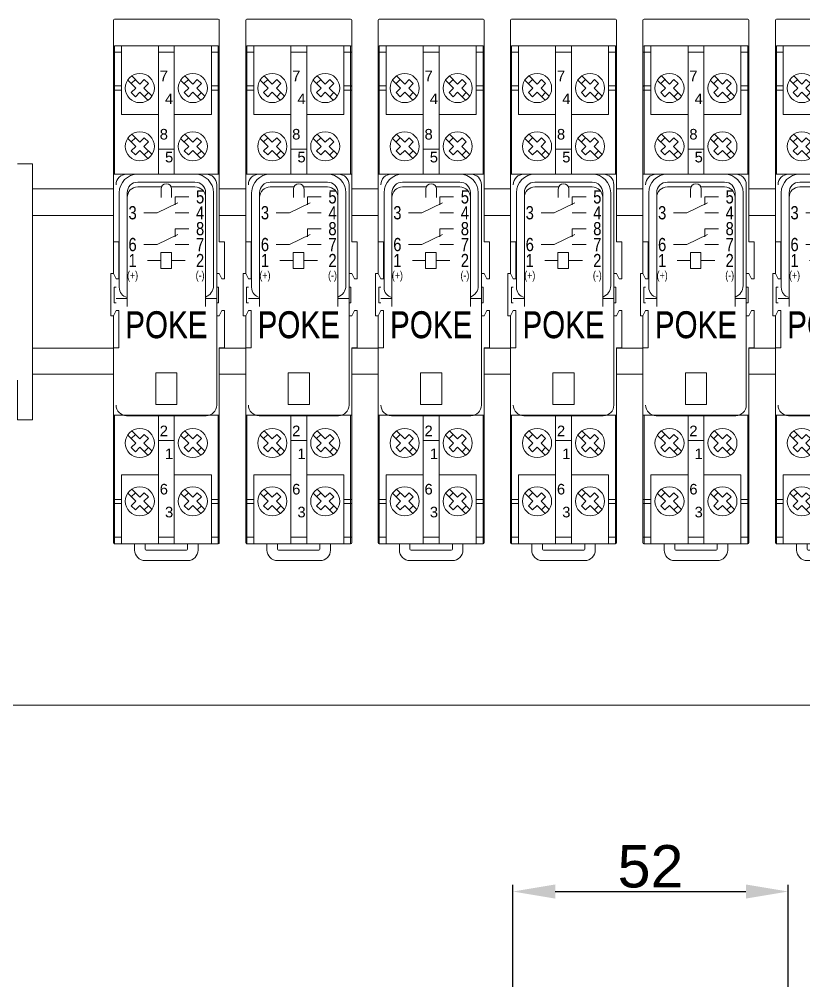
# Model space of a CAD drawing. Header units: millimetres. Extents: x 1359 to 3577, y 1333 to 3557.
# Drawn here: x 1769.6 to 1917.7, y 1984.6 to 2166.1 of the extents above; entities that cross this region are included whole.
import ezdxf

# ---------------------------------------------------------------- set-up
doc = ezdxf.new("R2010")
doc.units = ezdxf.units.MM
doc.layers.add('000-PI-Oprema', color=30, linetype='Continuous', lineweight=5)
doc.layers.add('000-SI-Oprema', color=30, linetype='Continuous', lineweight=0)
doc.layers.add('002-PI-Kabelska kanalica', color=150, linetype='Continuous')
doc.styles.add('NUOVO', font='txt.shx', dxfattribs={"width": 0.8, "height": 0.8})
doc.styles.get("Standard").update_dxf_attribs({"font": 'arial.ttf'})
doc.dimstyles.new('ISO-25-lb', dxfattribs={"dimtxt": 8, "dimasz": 8, "dimexe": 1.25, "dimexo": 0.625, "dimtad": 1, "dimtxsty": 'Standard', "dimcen": 5, "dimadec": 0, "dimazin": 0, "dimtfac": 1, "dimtmove": 0, "dimatfit": 3, "dimfxl": 1, "dimarcsym": 0})

# ---------------------------------------------------------------- blocks, each defined once
blk = doc.blocks.new('*U50')
at = {"layer": '002-PI-Kabelska kanalica', "color": 0, "linetype": 'ByBlock', "lineweight": 0}
blk.add_line((-20, -100), (-20, 715), dxfattribs=at)
blk = doc.blocks.new('bd-100-125al')
at = {"layer": '000-PI-Oprema', "color": 0, "linetype": 'ByBlock', "lineweight": 0}
for p, q in [((56367.23, 32694.92), (56367.23, 32694.92)), ((56370.32, 32694.92), (56370.32, 32694.92)), ((56371.92, 32694.92), (56371.92, 32694.92)), ((56380.52, 32694.92), (56380.52, 32694.92)), ((56383.02, 32694.92), (56383.02, 32694.92)), ((56386.86, 32694.92), (56386.86, 32694.92)), ((56392.27, 32694.94), (56392.27, 32694.94)), ((56396.62, 32694.92), (56396.62, 32694.92)), ((56406.21, 32694.92), (56406.21, 32694.92)), ((56407.41, 32694.92), (56407.41, 32694.92)), ((56409.32, 32694.92), (56409.32, 32694.92)), ((56411.22, 32694.92), (56411.22, 32694.92)), ((56415.55, 32694.92), (56415.55, 32694.92))]:
    blk.add_line(p, q, dxfattribs=at)
for points in [[(56373.52, 32694.92), (56372.32, 32694.92), (56372.32, 32694.92), (56371.92, 32694.92), (56369.62, 32694.92), (56369.62, 32694.92), (56368.13, 32694.92), (56368.13, 32694.92), (56367.23, 32694.92), (56367.23, 32692.12)], [(56399.12, 32694.92), (56399.12, 32694.92), (56392.77, 32694.92), (56392.77, 32694.92), (56392.77, 32694.92), (56392.77, 32694.92), (56392.27, 32694.92), (56386.86, 32694.92), (56380.52, 32694.92), (56378.02, 32694.92), (56377.82, 32694.92), (56375.42, 32694.92), (56375.22, 32694.92), (56373.52, 32694.92), (56373.52, 32694.92)], [(56399.12, 32694.92), (56404.72, 32694.92), (56405.21, 32694.92), (56405.71, 32694.92), (56406.21, 32694.92), (56406.32, 32694.92), (56406.35, 32694.92), (56408.05, 32694.92), (56413.55, 32694.92), (56413.98, 32694.92), (56415.55, 32694.92), (56415.55, 32692.12), (56413.98, 32692.12), (56413.55, 32692.12), (56408.05, 32692.12)]]:
    blk.add_lwpolyline(points, dxfattribs=at)
blk = doc.blocks.new('*D102')
at = {"layer": '002-PI-Kabelska kanalica', "color": 0, "linetype": 'ByBlock', "lineweight": -2, "ltscale": 0.25, "transparency": 16777216}
for p, q in [((1862.76, 1949), (1862.76, 2002.66)), ((1914.76, 1949), (1914.76, 2002.66)), ((1870.76, 2001.41), (1906.76, 2001.41))]:
    blk.add_line(p, q, dxfattribs=at)
at = {"layer": '002-PI-Kabelska kanalica', "color": 0, "linetype": 'ByBlock', "ltscale": 0.25, "transparency": 16777216}
for points in [[(1870.76, 2002.74), (1870.76, 2000.08), (1862.76, 2001.41)], [(1906.76, 2002.74), (1906.76, 2000.08), (1914.76, 2001.41)]]:
    blk.add_solid(points, dxfattribs=at)
at = {"layer": 'Defpoints', "color": 0, "linetype": 'ByBlock', "ltscale": 0.25, "transparency": 16777216}
for p in [(1914.76, 2001.41), (1862.76, 1948.38), (1914.76, 1948.38)]:
    blk.add_point(p, dxfattribs=at)
at = {"layer": '002-PI-Kabelska kanalica', "color": 0, "linetype": 'ByBlock', "lineweight": 0, "ltscale": 0.25, "transparency": 16777216, "insert": (1888.76, 2006.12), "char_height": 8, "attachment_point": 5}
blk.add_mtext('52', dxfattribs=at)
blk = doc.blocks.new('AMRA POKS')
at = {"layer": '000-PI-Oprema', "color": 0, "linetype": 'ByBlock', "lineweight": 0}
for p, q in [((46901.72, 24002.18), (46899.12, 24002.18)), ((46899.12, 24000.68), (46899.12, 24002.18)), ((46895.72, 23999.18), (46899.62, 24001.08)), ((46893.22, 23999.18), (46895.72, 23999.18)), ((46901.72, 23999.18), (46899.12, 23999.18)), ((46895.72, 23993.18), (46899.62, 23995.08)), ((46901.72, 23996.18), (46899.12, 23996.18)), ((46899.12, 23994.68), (46899.12, 23996.18)), ((46893.22, 23993.18), (46895.72, 23993.18)), ((46901.72, 23993.18), (46899.12, 23993.18)), ((46896.42, 23991.68), (46896.42, 23988.68)), ((46896.42, 23991.68), (46898.42, 23991.68)), ((46898.42, 23991.68), (46898.42, 23988.68)), ((46893.92, 23990.18), (46896.42, 23990.18)), ((46901.02, 23990.18), (46898.42, 23990.18)), ((46898.42, 23988.68), (46896.42, 23988.68))]:
    blk.add_line(p, q, dxfattribs=at)
at = {"layer": '000-SI-Oprema', "color": 0, "linetype": 'ByBlock', "lineweight": 0}
for p, q in [((46887.47, 24035.53), (46887.47, 23987.73)), ((46887.67, 24035.73), (46907.27, 24035.73)), ((46907.47, 24035.53), (46907.47, 23993.73)), ((46887.67, 24030.73), (46887.67, 24006.48)), ((46887.67, 24030.73), (46907.27, 24030.73)), ((46888.97, 24029.51), (46887.67, 24029.51)), ((46888.97, 24030.73), (46888.97, 24017.73)), ((46895.97, 24030.73), (46895.97, 24006.48)), ((46898.97, 24029.51), (46895.97, 24029.51)), ((46898.97, 24030.73), (46898.97, 24006.48)), ((46905.97, 24030.73), (46905.97, 24017.73)), ((46907.27, 24029.51), (46905.97, 24029.51)), ((46907.27, 24030.73), (46907.27, 24006.48)), ((46890.17, 24024.24), (46891.69, 24022.73)), ((46890.84, 24023.57), (46891.62, 24024.35)), ((46890.95, 24025.02), (46892.47, 24023.5)), ((46892.47, 24023.5), (46893.31, 24024.35)), ((46893.31, 24024.35), (46894.09, 24023.57)), ((46900.17, 24024.24), (46901.69, 24022.73)), ((46900.84, 24023.57), (46901.62, 24024.35)), ((46900.95, 24025.02), (46902.47, 24023.5)), ((46902.47, 24023.5), (46903.31, 24024.35)), ((46903.31, 24024.35), (46904.09, 24023.57)), ((46887.47, 24022.35), (46888.97, 24022.35)), ((46887.67, 24023.13), (46888.97, 24023.13)), ((46890.84, 24021.88), (46891.69, 24022.73)), ((46893.24, 24022.73), (46894.09, 24023.57)), ((46893.24, 24022.73), (46894.76, 24021.21)), ((46900.84, 24021.88), (46901.69, 24022.73)), ((46903.24, 24022.73), (46904.09, 24023.57)), ((46903.24, 24022.73), (46904.76, 24021.21)), ((46907.27, 24023.13), (46905.97, 24023.13)), ((46907.47, 24022.35), (46905.97, 24022.35)), ((46890.84, 24021.88), (46891.62, 24021.1)), ((46891.62, 24021.1), (46892.47, 24021.95)), ((46892.47, 24021.95), (46893.98, 24020.43)), ((46893.31, 24021.1), (46894.09, 24021.88)), ((46900.84, 24021.88), (46901.62, 24021.1)), ((46901.62, 24021.1), (46902.47, 24021.95)), ((46902.47, 24021.95), (46903.98, 24020.43)), ((46903.31, 24021.1), (46904.09, 24021.88)), ((46888.97, 24017.73), (46895.97, 24017.73)), ((46905.97, 24017.73), (46898.97, 24017.73)), ((46890.17, 24013.24), (46891.69, 24011.73)), ((46890.84, 24012.57), (46891.62, 24013.35)), ((46890.95, 24014.02), (46892.47, 24012.5)), ((46892.47, 24012.5), (46893.31, 24013.35)), ((46893.31, 24013.35), (46894.09, 24012.57)), ((46900.17, 24013.24), (46901.69, 24011.73)), ((46900.84, 24012.57), (46901.62, 24013.35)), ((46900.95, 24014.02), (46902.47, 24012.5)), ((46902.47, 24012.5), (46903.31, 24013.35)), ((46903.31, 24013.35), (46904.09, 24012.57)), ((46890.84, 24010.88), (46891.69, 24011.73)), ((46893.24, 24011.73), (46894.09, 24012.57)), ((46893.24, 24011.73), (46894.76, 24010.21)), ((46898.97, 24011.21), (46895.97, 24011.21)), ((46900.84, 24010.88), (46901.69, 24011.73)), ((46903.24, 24011.73), (46904.09, 24012.57)), ((46903.24, 24011.73), (46904.76, 24010.21)), ((46890.84, 24010.88), (46891.62, 24010.1)), ((46891.62, 24010.1), (46892.47, 24010.95)), ((46892.47, 24010.95), (46893.98, 24009.43)), ((46893.31, 24010.1), (46894.09, 24010.88)), ((46900.84, 24010.88), (46901.62, 24010.1)), ((46901.62, 24010.1), (46902.47, 24010.95)), ((46902.47, 24010.95), (46903.98, 24009.43)), ((46903.31, 24010.1), (46904.09, 24010.88)), ((46887.47, 24006.48), (46907.47, 24006.48)), ((46904.97, 24006.48), (46889.97, 24006.48)), ((46904.97, 24006.48), (46889.97, 24006.48)), ((46892.07, 24006.48), (46902.87, 24006.48)), ((46892.07, 24006.48), (46902.87, 24006.48)), ((46892.07, 24004.98), (46902.87, 24004.98)), ((46896.55, 24004.08), (46892.07, 24004.08)), ((46902.87, 24004.08), (46898.38, 24004.08)), ((46906.97, 23962.88), (46906.97, 24004.48)), ((46906.97, 23962.88), (46906.97, 24004.48)), ((46888.57, 24002.98), (46888.57, 23985.13)), ((46890.07, 24002.98), (46890.07, 23985.13)), ((46890.07, 24002.08), (46890.07, 23981.53)), ((46896.47, 24003.68), (46896.47, 24002.08)), ((46898.47, 24003.68), (46898.47, 24002.08)), ((46904.87, 24002.98), (46904.87, 23985.43)), ((46904.87, 24002.08), (46904.87, 23981.53)), ((46906.37, 24002.98), (46906.37, 23985.43)), ((46887.47, 23993.73), (46888.47, 23993.73)), ((46888.47, 23993.73), (46888.47, 23986.73)), ((46907.47, 23993.73), (46908.47, 23993.73)), ((46908.47, 23993.73), (46908.47, 23986.73)), ((46886.97, 23979.73), (46886.97, 23987.73)), ((46886.97, 23987.73), (46887.47, 23987.73)), ((46887.47, 23987.73), (46887.97, 23986.73)), ((46906.97, 23987.73), (46906.97, 23979.73)), ((46907.47, 23987.73), (46906.97, 23987.73)), ((46907.97, 23986.73), (46907.47, 23987.73)), ((46887.97, 23986.73), (46888.47, 23986.73)), ((46908.47, 23986.73), (46907.97, 23986.73)), ((46887.62, 23985.18), (46887.62, 23982.18)), ((46887.97, 23985.18), (46887.62, 23985.18)), ((46887.62, 23985.18), (46887.62, 23982.18)), ((46887.97, 23985.18), (46887.62, 23985.18)), ((46907.32, 23985.18), (46906.97, 23985.18)), ((46907.32, 23985.18), (46906.97, 23985.18)), ((46907.32, 23985.18), (46907.32, 23982.18)), ((46907.32, 23985.18), (46907.32, 23982.18)), ((46887.97, 23982.18), (46887.62, 23982.18)), ((46887.97, 23982.18), (46887.62, 23982.18)), ((46890.07, 23983.03), (46887.97, 23983.03)), ((46904.87, 23983.03), (46906.97, 23983.03)), ((46907.32, 23982.18), (46906.97, 23982.18)), ((46907.32, 23982.18), (46906.97, 23982.18)), ((46887.97, 23980.73), (46887.47, 23979.73)), ((46888.47, 23980.73), (46887.97, 23980.73)), ((46888.47, 23980.73), (46888.47, 23973.73)), ((46907.47, 23979.73), (46907.97, 23980.73)), ((46908.47, 23980.73), (46907.97, 23980.73)), ((46908.47, 23980.73), (46908.47, 23973.73)), ((46887.47, 23979.73), (46886.97, 23979.73)), ((46887.47, 23979.73), (46887.47, 23936.93)), ((46907.47, 23979.73), (46906.97, 23979.73)), ((46887.47, 23973.73), (46888.47, 23973.73)), ((46907.47, 23973.73), (46907.47, 23936.93)), ((46907.47, 23973.73), (46908.47, 23973.73)), ((46899.47, 23968.98), (46895.47, 23968.98)), ((46895.47, 23968.98), (46895.47, 23962.98)), ((46899.47, 23968.98), (46899.47, 23962.98)), ((46899.47, 23962.98), (46895.47, 23962.98)), ((46887.47, 23960.98), (46907.47, 23960.98)), ((46887.67, 23960.98), (46887.67, 23936.73)), ((46889.97, 23960.88), (46904.97, 23960.88)), ((46889.97, 23960.88), (46904.97, 23960.88)), ((46895.97, 23960.98), (46895.97, 23936.73)), ((46898.97, 23960.98), (46898.97, 23936.73)), ((46907.27, 23960.98), (46907.27, 23936.73)), ((46890.17, 23957.24), (46891.69, 23955.73)), ((46890.84, 23956.57), (46891.62, 23957.35)), ((46890.95, 23958.02), (46892.47, 23956.5)), ((46892.47, 23956.5), (46893.31, 23957.35)), ((46893.31, 23957.35), (46894.09, 23956.57)), ((46900.17, 23957.24), (46901.69, 23955.73)), ((46900.84, 23956.57), (46901.62, 23957.35)), ((46900.95, 23958.02), (46902.47, 23956.5)), ((46902.47, 23956.5), (46903.31, 23957.35)), ((46903.31, 23957.35), (46904.09, 23956.57)), ((46890.84, 23954.88), (46891.69, 23955.73)), ((46890.84, 23954.88), (46891.62, 23954.1)), ((46891.62, 23954.1), (46892.47, 23954.95)), ((46892.47, 23954.95), (46893.98, 23953.43)), ((46893.24, 23955.73), (46894.09, 23956.57)), ((46893.24, 23955.73), (46894.76, 23954.21)), ((46893.31, 23954.1), (46894.09, 23954.88)), ((46898.97, 23956.24), (46895.97, 23956.24)), ((46900.84, 23954.88), (46901.69, 23955.73)), ((46900.84, 23954.88), (46901.62, 23954.1)), ((46901.62, 23954.1), (46902.47, 23954.95)), ((46902.47, 23954.95), (46903.98, 23953.43)), ((46903.24, 23955.73), (46904.09, 23956.57)), ((46903.24, 23955.73), (46904.76, 23954.21)), ((46903.31, 23954.1), (46904.09, 23954.88)), ((46888.97, 23949.73), (46888.97, 23936.73)), ((46888.97, 23949.73), (46895.97, 23949.73)), ((46905.97, 23949.73), (46898.97, 23949.73)), ((46905.97, 23949.73), (46905.97, 23936.73)), ((46890.17, 23946.24), (46891.69, 23944.73)), ((46890.84, 23945.57), (46891.62, 23946.35)), ((46890.95, 23947.02), (46892.47, 23945.5)), ((46892.47, 23945.5), (46893.31, 23946.35)), ((46893.31, 23946.35), (46894.09, 23945.57)), ((46900.17, 23946.24), (46901.69, 23944.73)), ((46900.84, 23945.57), (46901.62, 23946.35)), ((46900.95, 23947.02), (46902.47, 23945.5)), ((46902.47, 23945.5), (46903.31, 23946.35)), ((46903.31, 23946.35), (46904.09, 23945.57)), ((46887.47, 23945.1), (46888.97, 23945.1)), ((46887.67, 23944.32), (46888.97, 23944.32)), ((46890.84, 23943.88), (46891.69, 23944.73)), ((46891.62, 23943.1), (46892.47, 23943.95)), ((46892.47, 23943.95), (46893.98, 23942.43)), ((46893.24, 23944.73), (46894.09, 23945.57)), ((46893.24, 23944.73), (46894.76, 23943.21)), ((46900.84, 23943.88), (46901.69, 23944.73)), ((46901.62, 23943.1), (46902.47, 23943.95)), ((46902.47, 23943.95), (46903.98, 23942.43)), ((46903.24, 23944.73), (46904.09, 23945.57)), ((46903.24, 23944.73), (46904.76, 23943.21)), ((46905.97, 23945.1), (46907.47, 23945.1)), ((46907.27, 23944.32), (46905.97, 23944.32)), ((46890.84, 23943.88), (46891.62, 23943.1)), ((46893.31, 23943.1), (46894.09, 23943.88)), ((46900.84, 23943.88), (46901.62, 23943.1)), ((46903.31, 23943.1), (46904.09, 23943.88)), ((46888.97, 23937.94), (46887.67, 23937.94)), ((46891.47, 23935.53), (46891.47, 23936.73)), ((46893.47, 23935.73), (46893.47, 23936.73)), ((46898.97, 23937.94), (46895.97, 23937.94)), ((46901.47, 23936.73), (46901.47, 23935.73)), ((46903.47, 23936.73), (46903.47, 23935.53)), ((46907.27, 23937.94), (46905.97, 23937.94)), ((46901.27, 23935.53), (46893.67, 23935.53)), ((46901.47, 23933.53), (46893.47, 23933.53))]:
    blk.add_line(p, q, dxfattribs=at)
for points in [[(46887.47, 24029.43), (46887.47, 24029.44), (46887.47, 24029.45), (46887.48, 24029.46), (46887.49, 24029.47), (46887.51, 24029.48), (46887.52, 24029.49), (46887.54, 24029.49), (46887.57, 24029.5), (46887.59, 24029.5), (46887.61, 24029.51), (46887.64, 24029.51), (46887.67, 24029.51)], [(46907.47, 24029.43), (46907.46, 24029.44), (46907.46, 24029.45), (46907.45, 24029.46), (46907.44, 24029.47), (46907.42, 24029.48), (46907.41, 24029.49), (46907.39, 24029.49), (46907.37, 24029.5), (46907.34, 24029.5), (46907.32, 24029.51), (46907.29, 24029.51), (46907.27, 24029.51)], [(46887.67, 24023.13), (46887.64, 24023.13), (46887.61, 24023.13), (46887.59, 24023.13), (46887.57, 24023.12), (46887.54, 24023.12), (46887.52, 24023.11), (46887.51, 24023.1), (46887.49, 24023.09), (46887.48, 24023.08), (46887.47, 24023.08), (46887.47, 24023.07), (46887.47, 24023.05)], [(46907.27, 24023.13), (46907.29, 24023.13), (46907.32, 24023.13), (46907.34, 24023.13), (46907.37, 24023.12), (46907.39, 24023.12), (46907.41, 24023.11), (46907.42, 24023.1), (46907.44, 24023.09), (46907.45, 24023.08), (46907.46, 24023.08), (46907.46, 24023.07), (46907.47, 24023.05)], [(46887.67, 23944.32), (46887.64, 23944.32), (46887.61, 23944.32), (46887.59, 23944.32), (46887.57, 23944.33), (46887.54, 23944.33), (46887.52, 23944.34), (46887.51, 23944.35), (46887.49, 23944.36), (46887.48, 23944.37), (46887.47, 23944.38), (46887.47, 23944.39), (46887.47, 23944.4)], [(46907.47, 23944.4), (46907.46, 23944.39), (46907.46, 23944.38), (46907.45, 23944.37), (46907.44, 23944.36), (46907.42, 23944.35), (46907.41, 23944.34), (46907.39, 23944.33), (46907.37, 23944.33), (46907.34, 23944.32), (46907.32, 23944.32), (46907.29, 23944.32), (46907.27, 23944.32)], [(46887.47, 23938.02), (46887.47, 23938.01), (46887.47, 23938), (46887.48, 23937.99), (46887.49, 23937.98), (46887.51, 23937.97), (46887.52, 23937.96), (46887.54, 23937.96), (46887.57, 23937.95), (46887.59, 23937.95), (46887.61, 23937.94), (46887.64, 23937.94), (46887.67, 23937.94)], [(46907.27, 23937.94), (46907.29, 23937.94), (46907.32, 23937.94), (46907.34, 23937.95), (46907.37, 23937.95), (46907.39, 23937.96), (46907.41, 23937.96), (46907.42, 23937.97), (46907.44, 23937.98), (46907.45, 23937.99), (46907.46, 23938), (46907.46, 23938.01), (46907.47, 23938.02)]]:
    blk.add_lwpolyline(points, dxfattribs=at)
at = {"layer": '000-SI-Oprema', "color": 0, "linetype": 'ByBlock', "lineweight": 0, "ltscale": 0.25}
blk.add_lwpolyline([(46887.63, 23936.73), (46907.27, 23936.73)], dxfattribs=at)
at = {"layer": '000-SI-Oprema', "color": 0, "linetype": 'ByBlock', "lineweight": 0}
for centre in [(46892.47, 24022.73), (46902.47, 24022.73), (46892.47, 24011.73), (46902.47, 24011.73), (46892.47, 23955.73), (46902.47, 23955.73), (46892.47, 23944.73), (46902.47, 23944.73)]:
    blk.add_circle(centre, 2.75, dxfattribs=at)
for centre, radius, start, end in [((46887.67, 24035.53), 0.2, 90, 180), ((46907.27, 24035.53), 0.2, 0, 90), ((46887.67, 24030.53), 0.2, 90, 180), ((46907.27, 24030.53), 0.2, 0, 90), ((46889.97, 24004.48), 2, 90, 180), ((46889.97, 24004.48), 2, 90, 180), ((46892.07, 24002.98), 3.5, 90, 180), ((46902.87, 24002.98), 3.5, 0, 90), ((46904.97, 24004.48), 2, 0, 90), ((46904.97, 24004.48), 2, 0, 90), ((46892.07, 24002.98), 2, 90, 180), ((46892.07, 24002.08), 2, 90, 180), ((46897.47, 24003.68), 1, 0, 180), ((46902.87, 24002.98), 2, 0, 90), ((46902.87, 24002.08), 2, 0, 90), ((46890.57, 23985.13), 2, 180, 255.5225), ((46904.07, 23985.43), 2.3, 290.3544, 0), ((46889.97, 23962.88), 2, 180, 270), ((46889.97, 23962.88), 2, 180, 270), ((46904.97, 23962.88), 2, 270, 0), ((46904.97, 23962.88), 2, 270, 0), ((46887.67, 23936.93), 0.2, 180, 270), ((46907.27, 23936.93), 0.2, 270, 0), ((46893.47, 23935.53), 2, 180, 270), ((46893.67, 23935.73), 0.2, 180, 270), ((46901.27, 23935.73), 0.2, 270, 0), ((46901.47, 23935.53), 2, 270, 0)]:
    blk.add_arc(centre, radius, start, end, dxfattribs=at)
at = {"layer": '000-PI-Oprema', "color": 0, "linetype": 'ByBlock', "lineweight": 0, "attachment_point": 5, "style": 'NUOVO'}
for s, width, heights, insert, char_height in [('{\\fArial|b0|i0|c238|p34;5}', 4.25, [2.89], (46903.84, 24002.18), 2.5), ('{\\fArial|b0|i0|c238|p34;3}', 4.25, [2.89], (46891.09, 23999.18), 2.5), ('{\\fArial|b0|i0|c238|p34;4}', 4.25, [2.89], (46903.84, 23999.18), 2.5), ('{\\fArial|b0|i0|c238|p34;8}', 4.25, [2.89], (46903.84, 23996.18), 2.5), ('{\\fArial|b0|i0|c238|p34;6}', 4.25, [2.89], (46891.09, 23993.18), 2.5), ('{\\fArial|b0|i0|c238|p34;7}', 4.25, [2.89], (46903.84, 23993.18), 2.5), ('{\\fArial|b0|i0|c238|p34;1}', 4.25, [2.89], (46891.09, 23990.18), 2.5), ('{\\fArial|b0|i0|c238|p34;2}', 4.25, [2.89], (46903.84, 23990.18), 2.5), ('{\\fArial|b0|i0|c238|p34;(+)}', 4.25, [2.89], (46891.09, 23987.18), 1.5), ('{\\fArial|b0|i0|c238|p34;(-)}', 4.25, [2.89], (46903.84, 23987.18), 1.5), ('{\\fArial|b0|i0|c238|p34;POK\\fArial|b0|i0|c0|p34;E}', 17, [0], (46897.47, 23978.08), 5)]:
    blk.add_mtext_dynamic_manual_height_columns(s, width=width, gutter_width=4, heights=heights, dxfattribs=dict(at, insert=insert, char_height=char_height))
at = {"layer": '000-SI-Oprema', "color": 0, "linetype": 'ByBlock', "lineweight": 0, "char_height": 1.9995, "width": 2.5471}
for s, insert, attachment_point in [('{\\fArial|b0|i0|c0|p34;7}', (46896.22, 24026.02), 1), ('{\\fArial|b0|i0|c0|p34;4}', (46898.77, 24021.7), 3), ('{\\fArial|b0|i0|c0|p34;8}', (46896.22, 24015.02), 1), ('{\\fArial|b0|i0|c0|p34;5}', (46898.77, 24010.7), 3), ('{\\fArial|b0|i0|c0|p34;2}', (46896.22, 23959.02), 1), ('{\\fArial|b0|i0|c0|p34;1}', (46898.77, 23954.7), 3), ('{\\fArial|b0|i0|c0|p34;6}', (46896.22, 23948.02), 1), ('{\\fArial|b0|i0|c0|p34;3}', (46898.77, 23943.7), 3)]:
    blk.add_mtext(s, dxfattribs=dict(at, insert=insert, attachment_point=attachment_point))
at = {"layer": '000-SI-Oprema', "color": 0, "linetype": 'ByBlock', "lineweight": 0, "insert": (46897.47, 23977.98), "char_height": 5, "attachment_point": 5, "style": 'NUOVO'}
blk.add_mtext_dynamic_manual_height_columns('{\\fArial|b0|i0|c238|p34;POK\\fArial|b0|i0|c0|p34;E}', width=17, gutter_width=4, heights=[0], dxfattribs=at)

msp = doc.modelspace()

# ---------------------------------------------------------------- linework, layer by layer
at = {"layer": '002-PI-Kabelska kanalica', "color": 0, "linetype": 'ByBlock', "lineweight": 0, "ltscale": 0.25}
for points in [[(1772.054, 2134.04), (1787.332, 2134.056)], [(1807.332, 2134.04), (1812.332, 2134.056)], [(1832.332, 2134.04), (1837.332, 2134.056)], [(1857.332, 2134.04), (1862.332, 2134.056)], [(1882.332, 2134.04), (1887.332, 2134.056)], [(1907.332, 2134.04), (1912.332, 2134.056)], [(1772.054, 2129.04), (1787.332, 2129.04)], [(1807.332, 2129.04), (1812.332, 2129.04)], [(1832.332, 2129.04), (1837.332, 2129.04)], [(1857.332, 2129.04), (1862.332, 2129.04)], [(1882.332, 2129.04), (1887.332, 2129.04)], [(1907.332, 2129.04), (1912.332, 2129.04)], [(1772.054, 2103.951), (1787.332, 2103.951)], [(1807.332, 2103.951), (1812.332, 2103.951)], [(1832.332, 2103.951), (1837.332, 2103.951)], [(1857.332, 2103.951), (1862.332, 2103.951)], [(1882.332, 2103.951), (1887.332, 2103.951)], [(1907.332, 2103.951), (1912.332, 2103.951)], [(1772.054, 2099.04), (1787.332, 2099.04)], [(1807.332, 2099.04), (1812.332, 2099.04)], [(1832.332, 2099.04), (1837.332, 2099.04)], [(1857.332, 2099.04), (1862.332, 2099.04)], [(1882.332, 2099.04), (1887.332, 2099.04)], [(1907.332, 2099.04), (1912.332, 2099.04)]]:
    msp.add_lwpolyline(points, dxfattribs=at)

# ---------------------------------------------------------------- block references
for p in [(-45100.133, -21869.669), (-45075.133, -21869.669), (-45050.133, -21869.669), (-45025.133, -21869.669), (-45000.133, -21869.669), (-44975.133, -21869.669)]:
    msp.add_blockref('AMRA POKS', p)
at = {"layer": '002-PI-Kabelska kanalica', "color": 0, "linetype": 'ByBlock', "lineweight": 0, "rotation": 270}
for name, p in [('bd-100-125al', (-30922.866, 58505.972)), ('*U50', (1701.071, 2016.556))]:
    msp.add_blockref(name, p, dxfattribs=at)

# ---------------------------------------------------------------- dimensions: what is measured, and where the dimension line sits
at = {"layer": '002-PI-Kabelska kanalica', "color": 0, "linetype": 'ByBlock', "lineweight": 0, "ltscale": 0.25}
dim = msp.add_linear_dim(base=(1914.764, 2001.411), p1=(1862.764, 1948.377), p2=(1914.764, 1948.377), dimstyle='ISO-25-lb', dxfattribs=at)
dim.commit()
dim.dimension.update_dxf_attribs({"geometry": '*D102', "text_midpoint": (1888.764, 2006.121)})

doc.saveas('drawing.dxf')
